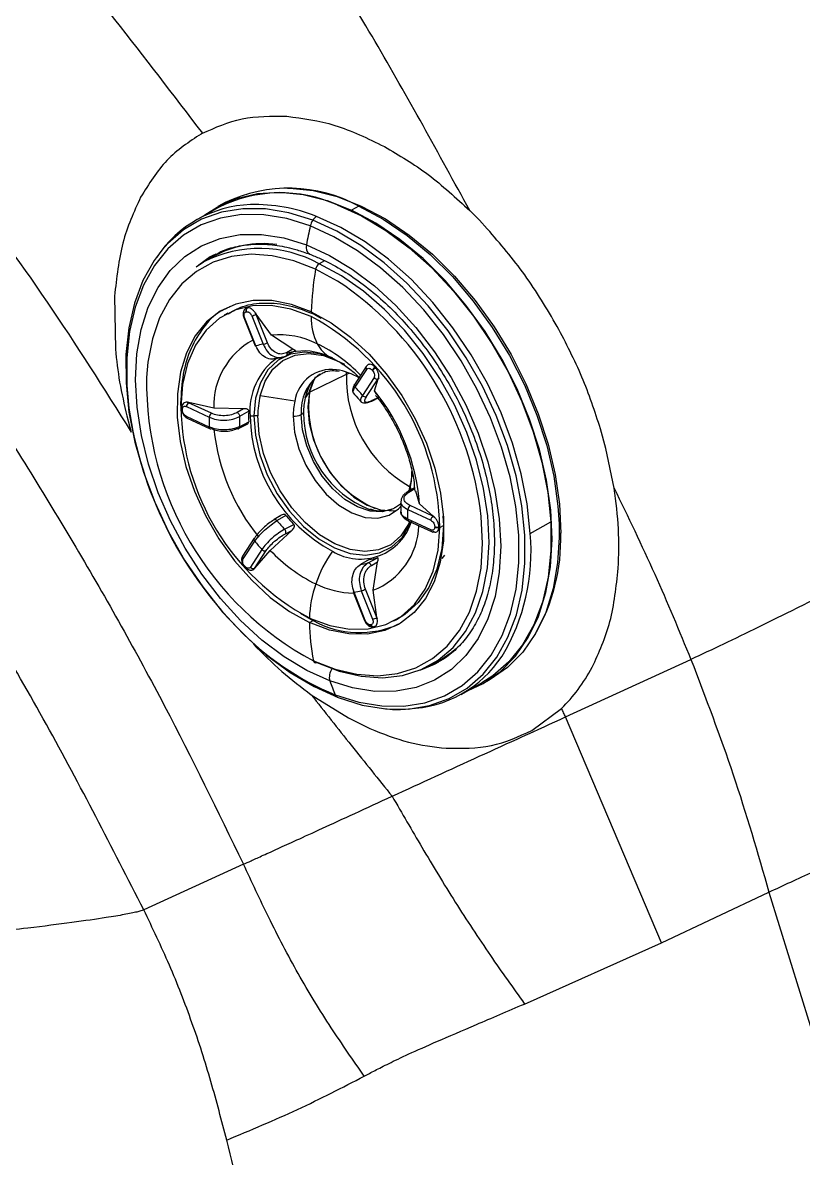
# Model space of a CAD drawing. Extents: x 939 to 1039, y 781 to 934.
# Drawn here: x 1007.019 to 1009.881, y 850.666 to 854.829 of the extents above; entities that cross this region are included whole.
import ezdxf

# ---------------------------------------------------------------- set-up
doc = ezdxf.new("R2010")
doc.units = 0
doc.header["$MEASUREMENT"] = 0
doc.layers.add('1', color=4, linetype='Continuous')

# ---------------------------------------------------------------- blocks, each defined once
blk = doc.blocks.new('Envoy')
at = {"layer": '1', "color": 3, "linetype": 'Continuous', "lineweight": 25}
for p, q in [((69.0235, 55.2489), (69.0189, 55.2464)), ((69.1068, 54.9948), (69.0804, 54.9802)), ((69.0822, 54.9768), (69.0064, 54.9348)), ((69.5968, 54.9822), (69.5704, 54.9675)), ((70.0394, 54.93), (70.004, 54.9657)), ((70.0684, 54.8991), (70.0394, 54.93)), ((69.0589, 54.7948), (69.0294, 54.7776)), ((69.0598, 54.8001), (69.0742, 54.8076)), ((69.471, 54.7819), (69.4516, 54.7707)), ((68.7017, 54.6519), (68.7045, 54.4575)), ((69.1202, 54.6108), (69.1239, 54.6145)), ((69.186, 54.6089), (69.18, 54.6059)), ((69.186, 54.6089), (69.1874, 54.6092)), ((69.1168, 54.59), (69.1038, 54.5823)), ((69.1735, 54.5811), (69.1753, 54.5741)), ((69.1753, 54.574), (69.2167, 54.47)), ((69.2198, 54.47), (69.1783, 54.574)), ((69.1838, 54.5947), (69.1851, 54.5949)), ((69.205, 54.5795), (69.2464, 54.4755)), ((69.2209, 54.5856), (69.2177, 54.5908)), ((69.2177, 54.5908), (69.2203, 54.5853)), ((69.2203, 54.5853), (69.2209, 54.5856)), ((69.2618, 54.4813), (69.2203, 54.5853)), ((69.2772, 54.5096), (69.2209, 54.5856)), ((69.4358, 54.5846), (69.4596, 54.5708)), ((69.3555, 54.4575), (69.2772, 54.5096)), ((69.363, 54.4511), (69.3289, 54.4325)), ((69.3555, 54.4575), (69.3324, 54.4449)), ((69.3059, 54.4267), (69.3289, 54.4325)), ((69.4829, 54.4332), (69.4698, 54.4379)), ((69.4163, 54.3001), (69.5519, 54.3658)), ((69.5519, 54.3658), (69.5525, 54.3735)), ((69.5519, 54.3658), (69.5614, 54.3703)), ((69.6245, 54.3946), (69.582, 54.3295)), ((69.584, 54.3187), (69.6264, 54.3837)), ((69.6266, 54.3966), (69.6292, 54.3997)), ((69.6464, 54.3807), (69.6477, 54.3792)), ((69.6572, 54.391), (69.6585, 54.3895)), ((69.4182, 54.3046), (69.4225, 54.3196)), ((69.6529, 54.3535), (69.6104, 54.2885)), ((69.6257, 54.2842), (69.6681, 54.3492)), ((69.6543, 54.3056), (69.6687, 54.3495)), ((69.67, 54.3531), (69.6681, 54.3492)), ((69.6681, 54.3492), (69.6687, 54.3495)), ((69.6687, 54.3495), (69.67, 54.3531)), ((69.3626, 54.2674), (69.2352, 54.2871)), ((69.6445, 54.2675), (69.6711, 54.2812)), ((69.6698, 54.2811), (69.6467, 54.2693)), ((69.6633, 54.2913), (69.6543, 54.3056)), ((68.9437, 54.2594), (68.9451, 54.2404)), ((68.9466, 54.2414), (68.9466, 54.2396)), ((68.9504, 54.2351), (68.9505, 54.2369)), ((68.9651, 54.2471), (69.049, 54.2081)), ((68.9734, 54.2619), (68.9685, 54.2631)), ((68.9685, 54.2631), (68.9729, 54.2616)), ((68.9729, 54.2616), (68.9734, 54.2619)), ((69.0568, 54.2226), (68.9729, 54.2616)), ((69.0651, 54.2413), (68.9734, 54.2619)), ((69.174, 54.2392), (69.0651, 54.2413)), ((69.174, 54.2392), (69.1514, 54.226)), ((68.7467, 54.2131), (68.7628, 54.1538)), ((69.0488, 54.1724), (68.9649, 54.2114)), ((68.9679, 54.2051), (69.0517, 54.1661)), ((69.1936, 54.2308), (69.1603, 54.2113)), ((69.1564, 54.1668), (69.1901, 54.1843)), ((69.1601, 54.1737), (69.1934, 54.191)), ((70.5034, 54.0933), (70.4835, 54.1654)), ((70.5332, 53.9487), (70.5034, 54.0933)), ((69.8011, 53.9494), (69.7745, 53.9336)), ((69.7803, 53.9338), (69.786, 53.9537)), ((69.7803, 53.9339), (69.8028, 53.9471)), ((69.786, 53.9537), (69.7878, 53.9415)), ((69.8196, 53.8908), (69.8057, 53.9376)), ((69.7772, 53.8699), (69.8611, 53.8309)), ((69.8689, 53.8454), (69.785, 53.8843)), ((69.8694, 53.8457), (69.8196, 53.8908)), ((69.3116, 53.848), (69.2864, 53.8329)), ((69.3298, 53.8487), (69.2973, 53.8293)), ((69.3034, 53.8471), (69.3036, 53.8464)), ((69.8609, 53.7952), (69.777, 53.8342)), ((69.78, 53.8279), (69.8638, 53.7889)), ((69.8694, 53.8457), (69.8689, 53.8454)), ((69.8689, 53.8454), (69.8734, 53.8428)), ((69.8734, 53.8428), (69.8694, 53.8457)), ((69.9048, 53.8459), (69.9074, 53.8115)), ((70.2256, 53.7824), (70.3014, 53.8245)), ((69.2726, 53.7204), (69.3517, 53.7934)), ((69.3252, 53.7975), (69.3593, 53.815)), ((69.3285, 53.7815), (69.3517, 53.7934)), ((69.873, 53.7878), (69.8686, 53.7893)), ((69.8756, 53.8072), (69.8756, 53.8054)), ((69.8907, 53.8068), (69.8907, 53.805)), ((69.894, 53.8043), (69.9074, 53.8115)), ((70.3317, 53.8172), (70.3323, 53.7763)), ((70.3323, 53.7763), (70.3322, 53.768)), ((69.2136, 53.7647), (69.1712, 53.6996)), ((69.1732, 53.6888), (69.2156, 53.7538)), ((69.242, 53.7236), (69.1996, 53.6586)), ((69.2149, 53.6543), (69.2573, 53.7193)), ((69.2154, 53.6545), (69.2726, 53.7204)), ((69.631, 53.6743), (69.6651, 53.6929)), ((69.9115, 53.7033), (69.9015, 53.6911)), ((69.1774, 53.6597), (69.1787, 53.6582)), ((69.1797, 53.6616), (69.1784, 53.6631)), ((69.2122, 53.6512), (69.2154, 53.6545)), ((69.2149, 53.6543), (69.2122, 53.6512)), ((69.2154, 53.6545), (69.2149, 53.6543)), ((69.6353, 53.6868), (69.6029, 53.6685)), ((69.6431, 53.665), (69.6662, 53.6777)), ((69.65, 53.5739), (69.6662, 53.6777)), ((69.6063, 53.5723), (69.6477, 53.4683)), ((69.663, 53.4742), (69.6216, 53.5782)), ((69.6636, 53.4745), (69.65, 53.5739)), ((69.5766, 53.5669), (69.618, 53.4629)), ((69.621, 53.4628), (69.5796, 53.5668)), ((69.3828, 53.4899), (69.4295, 53.4629)), ((69.4163, 53.4555), (69.4295, 53.4629)), ((69.6422, 53.4476), (69.6409, 53.4474)), ((69.6636, 53.4745), (69.663, 53.4742)), ((69.663, 53.4742), (69.6649, 53.4686)), ((69.6649, 53.4686), (69.6636, 53.4745)), ((69.7252, 53.4616), (69.7385, 53.4686)), ((69.6512, 53.4402), (69.6525, 53.4405)), ((69.8816, 53.311), (69.9066, 53.3255)), ((69.9427, 53.3499), (69.9355, 53.346)), ((70.3555, 53.1099), (70.815, 53.3205)), ((69.8514, 53.2951), (69.8816, 53.311)), ((69.8865, 53.3092), (69.8722, 53.3017)), ((70.0503, 53.2311), (70.0767, 53.2457)), ((69.9725, 53.1925), (70.0483, 53.2346)), ((69.4228, 53.1912), (69.559, 53.1059)), ((70.2312, 53.06), (70.3404, 53.1407)), ((69.559, 53.1059), (69.6378, 53.0672)), ((70.707, 52.2816), (70.3555, 53.1099)), ((69.1743, 52.5699), (68.8088, 52.4027)), ((70.707, 52.2816), (71.1011, 52.4675)), ((70.2049, 52.0576), (70.707, 52.2816))]:
    blk.add_line(p, q, dxfattribs=at)
at = {"layer": '1', "color": 3, "linetype": 'Continuous', "lineweight": 25, "flags": 128}
for points in [[(69.0331, 54.9496), (69.078, 54.9788), (69.1488, 55.0103), (69.2256, 55.0286), (69.3074, 55.0335), (69.393, 55.0248), (69.4811, 55.0027), (69.5704, 54.9675)], [(69.3352, 55.0481), (69.3447, 55.048), (69.4298, 55.0393), (69.5174, 55.0174), (69.6061, 54.9824), (69.6949, 54.9349), (69.7822, 54.8756), (69.8669, 54.8054), (69.9477, 54.7253), (70.0235, 54.6364), (70.0931, 54.5401), (70.1556, 54.4377), (70.2099, 54.3308), (70.2554, 54.2209), (70.2913, 54.1096), (70.3172, 53.9985), (70.3327, 53.8892), (70.3374, 53.7835)], [(69.5183, 54.9862), (69.6073, 54.9459), (69.6958, 54.8933), (69.7824, 54.8293), (69.8657, 54.7546), (69.9448, 54.6706), (70.0182, 54.5783), (70.0851, 54.4791), (70.1444, 54.3744), (70.1953, 54.2659), (70.2369, 54.155), (70.2688, 54.0434), (70.2904, 53.9326), (70.3014, 53.8245)], [(69.4192, 54.9093), (69.333, 54.9362), (69.2486, 54.9501), (69.1675, 54.9508), (69.0906, 54.9385), (69.0193, 54.9131), (68.9544, 54.8752), (68.897, 54.8253), (68.8478, 54.7641), (68.8077, 54.6924), (68.7772, 54.6114), (68.7566, 54.5222), (68.7465, 54.4261), (68.7467, 54.3246), (68.7543, 54.2419)], [(69.4281, 54.9302), (69.3403, 54.9575), (69.2545, 54.9717), (69.1718, 54.9725), (69.0936, 54.9599), (69.021, 54.9341), (68.9549, 54.8955), (68.8965, 54.8447), (68.8764, 54.8223)], [(70.2256, 53.7824), (70.2146, 53.8906), (70.193, 54.0013), (70.1611, 54.1129), (70.1194, 54.2238), (70.0686, 54.3324), (70.0093, 54.437), (69.9424, 54.5362), (69.869, 54.6285), (69.7899, 54.7126), (69.7065, 54.7872), (69.62, 54.8513), (69.5315, 54.9038), (69.4425, 54.9442)], [(69.9982, 53.2068), (70.0526, 53.2324), (70.1163, 53.2766), (70.1719, 53.3329), (70.2187, 53.4005), (70.256, 53.4784), (70.2831, 53.5654), (70.2999, 53.6602), (70.3059, 53.7616), (70.3011, 53.868), (70.2856, 53.9779), (70.2595, 54.0896), (70.2234, 54.2016), (70.1776, 54.3121), (70.123, 54.4197), (70.0602, 54.5226), (69.9902, 54.6195), (69.9139, 54.7089), (69.8326, 54.7895), (69.7474, 54.8601), (69.6596, 54.9197), (69.5704, 54.9675)], [(69.5968, 54.9822), (69.686, 54.9344), (69.7739, 54.8748), (69.8591, 54.8042), (69.9404, 54.7236), (70.0166, 54.6342), (70.0866, 54.5373), (70.1494, 54.4343), (70.2041, 54.3268), (70.2498, 54.2162), (70.286, 54.1043), (70.312, 53.9926), (70.3275, 53.8827), (70.3317, 53.8172)], [(69.511, 53.1909), (69.5972, 53.1641), (69.6816, 53.1502), (69.7627, 53.1494), (69.8396, 53.1618), (69.9109, 53.1871), (69.9758, 53.225), (70.0332, 53.275), (70.0824, 53.3362), (70.1225, 53.4078), (70.153, 53.4889), (70.1736, 53.5781), (70.1837, 53.6741), (70.1834, 53.7757), (70.1727, 53.8813), (70.1516, 53.9893), (70.1205, 54.0982), (70.0798, 54.2064), (70.0302, 54.3124), (69.9724, 54.4145), (69.9071, 54.5113), (69.8354, 54.6014), (69.7583, 54.6834), (69.6769, 54.7562), (69.5925, 54.8187), (69.5061, 54.87), (69.4192, 54.9093)], [(69.6883, 53.1401), (69.6952, 53.1394), (69.7778, 53.1386), (69.8561, 53.1512), (69.9287, 53.177), (69.9947, 53.2156), (70.0532, 53.2664), (70.1032, 53.3287), (70.1441, 53.4017), (70.1752, 53.4841), (70.1961, 53.575), (70.2064, 53.6728), (70.2061, 53.7762), (70.1952, 53.8836), (70.1737, 53.9936), (70.142, 54.1045), (70.1007, 54.2147), (70.0501, 54.3225), (69.9912, 54.4265), (69.9248, 54.525), (69.8518, 54.6167), (69.7733, 54.7002), (69.6905, 54.7743), (69.6045, 54.838), (69.5166, 54.8902), (69.4281, 54.9302)], [(69.4907, 53.2416), (69.4067, 53.2799), (69.3232, 53.3302), (69.2418, 53.3917), (69.1636, 53.4634), (69.0899, 53.5442), (69.0218, 53.6329), (68.9605, 53.728), (68.9069, 53.828), (68.8617, 53.9314), (68.8259, 54.0365), (68.7998, 54.1416), (68.784, 54.2452), (68.7786, 54.3456), (68.7838, 54.4411), (68.7995, 54.5303), (68.8254, 54.6118), (68.8611, 54.6843), (68.9061, 54.7467), (68.9596, 54.7979), (69.0208, 54.8371), (69.0888, 54.8639), (69.1624, 54.8776), (69.2406, 54.8781), (69.322, 54.8654), (69.4054, 54.8397)], [(68.8764, 54.8223), (68.8465, 54.7823), (68.8056, 54.7094), (68.7745, 54.6269), (68.7536, 54.5361), (68.7433, 54.4383), (68.7436, 54.3349), (68.7545, 54.2274), (68.776, 54.1175), (68.8076, 54.0066), (68.849, 53.8964), (68.8995, 53.7886), (68.9584, 53.6846), (69.0249, 53.5861), (69.0979, 53.4944), (69.1764, 53.4109), (69.2592, 53.3367), (69.3452, 53.2731), (69.4331, 53.2209), (69.5216, 53.1808)], [(69.4054, 54.8397), (69.4894, 54.8015), (69.5728, 54.7512), (69.6543, 54.6897), (69.7325, 54.618), (69.8062, 54.5371), (69.8743, 54.4485), (69.9356, 54.3534), (69.9892, 54.2534), (70.0343, 54.15), (70.0702, 54.0449), (70.0963, 53.9397), (70.1121, 53.8361), (70.1175, 53.7358), (70.1123, 53.6403), (70.0966, 53.551), (70.0707, 53.4695), (70.035, 53.397), (69.99, 53.3347), (69.9365, 53.2835), (69.8752, 53.2442), (69.8073, 53.2175), (69.7337, 53.2038), (69.6555, 53.2032), (69.5741, 53.2159), (69.4907, 53.2416)], [(69.4389, 54.7506), (69.3584, 54.7819), (69.2792, 54.8003), (69.2026, 54.8056), (69.1301, 54.7977), (69.0627, 54.7767), (69.0017, 54.743), (68.9481, 54.6971), (68.9029, 54.6399), (68.8667, 54.5723), (68.8403, 54.4955), (68.824, 54.4107), (68.8191, 54.3539)], [(69.0012, 54.7592), (69.0578, 54.7989), (69.0598, 54.8001)], [(69.0638, 54.8022), (69.0524, 54.7956), (69.0105, 54.7659)], [(69.5462, 54.6898), (69.5193, 54.7071), (69.4389, 54.7506)], [(69.443, 53.3096), (69.525, 53.2778), (69.6057, 53.259), (69.6836, 53.2536), (69.7575, 53.2617), (69.8261, 53.2831), (69.8882, 53.3174), (69.9427, 53.3641), (69.9888, 53.4224), (70.0256, 53.4912), (70.0525, 53.5694), (70.0691, 53.6557), (70.075, 53.7486), (70.0702, 53.8464), (70.0548, 53.9476), (70.0289, 54.0504), (69.9931, 54.1529), (69.9479, 54.2536), (69.8942, 54.3506), (69.8328, 54.4423), (69.7649, 54.5271), (69.6915, 54.6036), (69.6139, 54.6704), (69.5335, 54.7264), (69.4516, 54.7707)], [(69.4229, 54.5941), (69.35, 54.6216), (69.2786, 54.6357), (69.2104, 54.6363), (69.1468, 54.6231), (69.0893, 54.5966), (69.0393, 54.5574), (68.9977, 54.5062), (68.9655, 54.4443), (68.9435, 54.373), (68.9321, 54.2939), (68.9316, 54.2088), (68.942, 54.1196), (68.9631, 54.0283), (68.9943, 53.9369), (69.0351, 53.8475), (69.0845, 53.762), (69.1413, 53.6825), (69.2044, 53.6105), (69.2722, 53.5478), (69.3434, 53.4958), (69.4163, 53.4555)], [(69.4227, 54.577), (69.3484, 54.6047), (69.2759, 54.6181), (69.2069, 54.6169), (69.1431, 54.6011), (69.0862, 54.5711), (69.0374, 54.5277), (68.9981, 54.4719), (68.9691, 54.405), (68.9512, 54.3288), (68.9449, 54.2451)], [(69.4229, 54.5941), (69.4958, 54.5538), (69.5669, 54.5018), (69.6348, 54.4391), (69.6979, 54.3672), (69.7547, 54.2876), (69.8041, 54.2021), (69.8449, 54.1127), (69.8761, 54.0213), (69.8972, 53.93), (69.9076, 53.8408), (69.9071, 53.7557), (69.8957, 53.6766), (69.8737, 53.6053), (69.8415, 53.5434), (69.7999, 53.4922), (69.7498, 53.453), (69.6924, 53.4265), (69.6288, 53.4133), (69.5606, 53.4139), (69.4892, 53.428), (69.4163, 53.4555)], [(69.501, 54.4255), (69.4539, 54.441), (69.3981, 54.4472), (69.3465, 54.4391), (69.3012, 54.417), (69.264, 54.3818), (69.2362, 54.3347), (69.2189, 54.2777), (69.2128, 54.2129)], [(69.2352, 54.2871), (69.2537, 54.3405), (69.2821, 54.384), (69.3192, 54.4161), (69.3638, 54.4355), (69.4141, 54.4416), (69.4682, 54.434), (69.5242, 54.4131), (69.5442, 54.4025)], [(69.6266, 54.3966), (69.6253, 54.3956), (69.6245, 54.3946)], [(69.4002, 54.279), (69.4163, 54.3231), (69.4183, 54.3267)], [(69.4377, 54.3552), (69.4333, 54.3474), (69.4163, 54.301)], [(69.5813, 54.328), (69.5818, 54.3292), (69.582, 54.3295)], [(69.4163, 54.301), (69.41, 54.2466), (69.4148, 54.1869), (69.4305, 54.125), (69.4562, 54.064), (69.4907, 54.0068), (69.5322, 53.9564), (69.5786, 53.9154), (69.6277, 53.8857), (69.6769, 53.8688), (69.7238, 53.8657), (69.7315, 53.8665)], [(69.2128, 54.2129), (69.2181, 54.1428), (69.2346, 54.0701), (69.2617, 53.9975), (69.2984, 53.928), (69.3431, 53.864), (69.3943, 53.8082), (69.45, 53.7627), (69.5079, 53.7291), (69.5659, 53.7088), (69.6217, 53.7026), (69.6733, 53.7107), (69.7186, 53.7328), (69.7558, 53.768), (69.7836, 53.815), (69.7871, 53.8234)], [(69.7831, 53.8243), (69.7796, 53.8168), (69.7512, 53.7732), (69.7141, 53.7412), (69.6695, 53.7217), (69.6193, 53.7157), (69.5651, 53.7233), (69.5092, 53.7442), (69.4535, 53.7776), (69.4002, 53.8223), (69.3513, 53.8767), (69.3085, 53.9386), (69.2736, 54.0058), (69.2478, 54.0757), (69.2321, 54.1457), (69.227, 54.2132)], [(69.3564, 54.2118), (69.3615, 54.153), (69.3772, 54.0921), (69.4028, 54.0321), (69.4369, 53.976), (69.4778, 53.9266), (69.5236, 53.8864), (69.5719, 53.8574), (69.6203, 53.841), (69.6664, 53.8381), (69.7079, 53.8488), (69.7428, 53.8725), (69.7548, 53.8858)], [(69.7322, 53.8769), (69.7227, 53.872), (69.6831, 53.8615), (69.639, 53.864), (69.5927, 53.8794), (69.5464, 53.907), (69.5025, 53.9453), (69.4633, 53.9925), (69.4305, 54.0462), (69.406, 54.1036), (69.3909, 54.1619), (69.386, 54.2182)], [(69.675, 53.8638), (69.6492, 53.867), (69.6361, 53.8702)], [(69.4305, 53.3157), (69.511, 53.2845), (69.5902, 53.266), (69.6667, 53.2607), (69.7393, 53.2686), (69.8066, 53.2896), (69.8676, 53.3234), (69.9212, 53.3692), (69.9664, 53.4264), (70.0026, 53.494), (70.029, 53.5709), (70.0453, 53.6556), (70.0511, 53.7468), (70.0464, 53.8429), (70.0463, 53.8442)], [(70.3014, 53.8245), (70.3017, 53.7204), (70.2913, 53.6219), (70.2703, 53.5305), (70.239, 53.4475), (70.1978, 53.3741), (70.1475, 53.3113), (70.0886, 53.2601), (70.0483, 53.2346)], [(69.4162, 53.4724), (69.4905, 53.4447), (69.563, 53.4313), (69.632, 53.4325), (69.6957, 53.4483), (69.7527, 53.4783), (69.8014, 53.5218), (69.8408, 53.5776), (69.8698, 53.6444), (69.8876, 53.7206), (69.894, 53.8043)], [(69.9074, 53.8115), (69.901, 53.7277), (69.8831, 53.6515), (69.8542, 53.5846), (69.8148, 53.5288), (69.766, 53.4853), (69.7385, 53.4686)], [(70.3322, 53.768), (70.3263, 53.6749), (70.3096, 53.58), (70.2824, 53.493), (70.2452, 53.4152), (70.1984, 53.3476), (70.1427, 53.2913), (70.0791, 53.2471), (70.0767, 53.2457)], [(69.5789, 53.5691), (69.5784, 53.5687), (69.5774, 53.568), (69.5768, 53.5674), (69.5765, 53.567), (69.5767, 53.5667), (69.5773, 53.5666), (69.5783, 53.5666), (69.5796, 53.5668)], [(69.8722, 53.3017), (69.823, 53.2818), (69.8227, 53.2817)], [(69.8313, 53.2854), (69.8747, 53.3032), (69.8905, 53.3114)], [(69.5216, 53.1808), (69.6094, 53.1535), (69.6883, 53.1401)], [(71.1011, 52.4675), (71.2898, 51.8567), (71.4786, 51.2459)]]:
    blk.add_lwpolyline(points, dxfattribs=at)
at = {"layer": '1', "color": 3, "linetype": 'Continuous', "lineweight": 25}
for centre, radius, start, end in [((69.3102, 54.5218), 0.5089, 65.8659, 116.6061), ((69.3394, 54.5091), 0.5386, 61.4502, 115.5864), ((69.2145, 54.5595), 0.4283, 91.9267, 146.6875), ((69.2162, 54.3793), 0.6085, 68.1758, 91.5192), ((69.4645, 54.9072), 0.0431, 120.7765, 147.5979), ((70.713, 54.6159), 1.3267, 167.223, 170.2883), ((69.4808, 54.8954), 0.0631, 146.5073, 167.232), ((69.234, 54.3763), 0.4505, 61.1242, 117.0193), ((69.2481, 54.4593), 0.3852, 82.7021, 119.4306), ((69.432, 54.8302), 0.0283, 160.2169, 238.001), ((70.5453, 54.5589), 1.1229, 170.1683, 178.2045), ((69.4684, 54.7461), 0.0299, 124.1814, 171.174), ((68.848, 53.7062), 1.2062, 6.5705, 54.6328), ((69.1957, 54.6001), 0.0131, 137.5213, 204.5893), ((69.197, 54.6004), 0.0131, 137.5156, 204.6042), ((69.1769, 54.5767), 0.00309, 238.9543, 298.1363), ((69.1897, 54.6424), 0.0648, 283.6295, 298.1835), ((69.6384, 54.5724), 0.2158, 178.7864, 206.1594), ((69.0011, 53.7898), 0.893, 0.932, 61.8296), ((69.3402, 54.2491), 0.2752, 118.6017, 181.6339), ((69.3028, 54.1918), 0.3188, 63.5694, 94.6062), ((69.2183, 54.473), 0.00333, 242.3622, 296.5304), ((69.2773, 54.2589), 0.2188, 98.1068, 105.2419), ((69.2312, 54.5384), 0.0648, 283.6295, 298.1835), ((69.395, 54.2349), 0.2163, 69.7722, 106.5155), ((69.1997, 53.9708), 0.5627, 44.1285, 64.1833), ((69.5418, 54.5256), 0.1085, 206.4686, 243.7064), ((69.4377, 54.2314), 0.2398, 126.1059, 184.6908), ((69.4975, 54.2469), 0.1365, 82.7298, 171.3669), ((69.5484, 54.232), 0.163, 124.5685, 184.8499), ((69.4835, 54.1641), 0.2205, 58.2973, 81.8447), ((70.0094, 54.3522), 0.4578, 178.2991, 240.3226), ((69.6327, 54.3905), 0.00925, 153.6121, 226.8188), ((69.6791, 54.357), 0.0404, 122.7855, 144.1053), ((69.6804, 54.3555), 0.0404, 122.786, 144.1015), ((69.9767, 54.3364), 1.1577, 179.1352, 241.8487), ((69.5908, 54.3257), 0.00979, 166.3602, 225.7629), ((69.0705, 53.8419), 0.7007, 39.5929, 42.8752), ((69.6635, 54.3619), 0.0135, 218.3214, 290.0922), ((69.5653, 54.213), 0.3383, 167.3425, 179.9685), ((69.6401, 54.2251), 0.2459, 167.342, 179.9672), ((69.5218, 54.207), 0.1414, 138.3174, 149.3823), ((69.8196, 54.2465), 0.4063, 171.2063, 246.5113), ((69.4103, 54.3064), 0.00808, 317.5263, 15.4535), ((69.6211, 54.2969), 0.0135, 218.3278, 290.0857), ((69.0777, 53.8356), 0.7439, 4.2596, 39.1871), ((70.1867, 54.4485), 1.4472, 188.2115, 224.3742), ((69.8378, 54.2597), 0.893, 180.9322, 241.8294), ((68.952, 54.2404), 0.00546, 188.0814, 253.7302), ((68.9511, 54.2412), 0.0043, 128.9718, 262.0194), ((68.9832, 54.2467), 0.018, 124.6122, 178.7777), ((69.6109, 54.2117), 0.2545, 167.3432, 179.9678), ((68.9714, 54.2106), 0.00654, 172.9585, 237.3205), ((69.541, 54.1874), 0.4924, 177.5897, 181.7436), ((69.067, 54.2078), 0.018, 124.6181, 178.7665), ((69.5734, 54.1901), 0.4137, 177.0566, 182.2718), ((69.6067, 54.2085), 0.4137, 176.9076, 182.4237), ((69.2242, 53.9873), 0.2259, 92.894, 96.4685), ((69.7736, 54.2232), 0.5749, 181.1393, 241.6221), ((69.2245, 53.981), 0.2322, 89.3825, 92.8945), ((69.3586, 54.2734), 0.0617, 267.9751, 296.454), ((69.3755, 54.2387), 0.0231, 297.1963, 324.2053), ((69.7778, 54.2267), 0.3836, 180.219, 248.316), ((69.0551, 54.1715), 0.00635, 171.8509, 238.4107), ((69.0537, 54.1709), 0.00519, 247.9926, 302.2173), ((69.8118, 54.242), 0.7498, 186.0221, 219.1122), ((69.5378, 54.0095), 0.2544, 347.3388, 359.9697), ((69.2847, 53.8549), 0.4927, 357.5891, 1.7404), ((69.7953, 53.8695), 0.018, 124.6053, 178.7846), ((69.7534, 54.2009), 0.5883, 219.1727, 223.2956), ((69.7862, 54.2189), 0.5877, 219.0513, 223.4166), ((69.603, 53.8843), 0.196, 238.4076, 343.2029), ((69.7835, 53.8334), 0.00654, 172.9387, 237.3404), ((69.8791, 53.8305), 0.018, 124.6228, 178.769), ((69.5544, 53.8189), 0.2629, 291.3277, 358.1966), ((69.8672, 53.7943), 0.00635, 171.8593, 238.4197), ((69.8836, 53.8265), 0.0209, 247.3632, 289.6493), ((69.8836, 53.8247), 0.0209, 247.3569, 289.6511), ((69.484, 53.7158), 0.7446, 329.0232, 5.1316), ((69.6432, 53.7617), 0.6946, 329.6953, 1.7972), ((70.3294, 53.7838), 0.00802, 291.4141, 357.8963), ((69.2208, 53.7602), 0.00822, 127.5561, 230.7857), ((69.7546, 54.1996), 0.6995, 219.5899, 222.8782), ((69.179, 53.6954), 0.00884, 151.6041, 228.8278), ((69.2527, 53.732), 0.0135, 218.3278, 290.0857), ((69.6869, 54.1076), 0.5671, 223.0685, 244.144), ((69.9021, 53.4386), 0.489, 145.2512, 161.0585), ((69.6132, 53.8691), 0.1836, 276.9314, 286.417), ((69.1805, 53.6607), 0.00317, 131.3809, 199.4999), ((69.1816, 53.6593), 0.00303, 128.9806, 199.7909), ((69.18, 53.6609), 0.00298, 244.3695, 307.2542), ((69.2102, 53.667), 0.0135, 218.329, 290.0845), ((69.5799, 53.8508), 0.1838, 277.1938, 286.1535), ((69.8289, 53.4599), 0.4129, 160.5497, 178.2552), ((69.5853, 53.8943), 0.3308, 243.8645, 268.7111), ((69.5488, 53.7832), 0.2185, 278.103, 285.2456), ((69.591, 53.6353), 0.0648, 283.6295, 298.1835), ((70.2167, 53.4662), 0.8005, 180.7647, 190.8385), ((69.5999, 53.7721), 0.353, 241.1455, 294.537), ((69.6196, 53.4655), 0.00308, 238.8399, 298.1858), ((69.6504, 53.45), 0.00982, 195.4703, 275.018), ((69.6516, 53.4502), 0.00971, 195.2037, 278.1455), ((69.6324, 53.5313), 0.0648, 283.6322, 298.177), ((69.9051, 54.1515), 1.0383, 223.5242, 247.6913), ((69.716, 53.6246), 0.3547, 302.4932, 312.3362), ((69.7647, 53.5674), 0.4279, 271.8982, 326.7158), ((69.4385, 53.3163), 0.00806, 184.1448, 304.1929), ((69.544, 53.2554), 0.055, 145.3473, 194.4816), ((70.0609, 53.4401), 0.6038, 199.1957, 204.3783), ((69.5273, 53.1974), 0.0175, 201.7494, 251.02)]:
    blk.add_arc(centre, radius, start, end, dxfattribs=at)
for points, knots in [([(72.7313, 54.2603), (72.6546, 54.4406), (72.5038, 54.7955), (72.2499, 55.3062), (71.9953, 55.8054), (71.7358, 56.3022), (71.459, 56.7972), (71.1405, 57.3175), (70.7769, 57.8541), (70.3661, 58.4011), (69.9334, 58.9277), (69.4813, 59.4351), (68.9719, 59.965), (68.3999, 60.5123), (67.7586, 61.0704), (67.0871, 61.5964), (66.4626, 62.03), (65.8981, 62.3808), (65.4073, 62.6611), (64.9138, 62.9264), (64.4154, 63.1865), (63.9031, 63.4437), (63.5459, 63.5943), (63.3647, 63.6707)], [0, 0, 0, 0, 0.043075, 0.084792, 0.125367, 0.166341, 0.208133, 0.250178, 0.300543, 0.350671, 0.400588, 0.450369, 0.50006, 0.562146, 0.624384, 0.686899, 0.749638, 0.791506, 0.833112, 0.873998, 0.914771, 0.956766, 1, 1, 1, 1]), ([(70.004, 54.9657), (69.8903, 55.1736), (69.6649, 55.5857), (69.2912, 56.1818), (68.8856, 56.7546), (68.4472, 57.308), (67.9805, 57.8433), (67.4889, 58.3595), (66.9754, 58.8545), (66.4427, 59.3256), (65.8915, 59.7689), (65.3209, 60.181), (64.7279, 60.5627), (64.3181, 60.7942), (64.1118, 60.9108)], [0, 0, 0, 0, 0.0837733, 0.1660237, 0.2485669, 0.3317658, 0.4154841, 0.4995326, 0.5836663, 0.6675235, 0.750818, 0.8336197, 0.9162229, 1, 1, 1, 1]), ([(61.6039, 60.1101), (61.7981, 60.0167), (62.1926, 59.8271), (62.773, 59.5035), (63.3487, 59.1494), (63.9133, 58.7656), (64.4647, 58.3551), (65.0015, 57.9194), (65.5216, 57.4605), (66.0235, 56.9803), (66.5055, 56.4804), (66.9663, 55.9622), (67.4045, 55.4269), (67.818, 54.8761), (68.2049, 54.312), (68.562, 53.7369), (68.8884, 53.1576), (69.0799, 52.7639), (69.1743, 52.5699)], [0, 0, 0, 0, 0.059957, 0.121714, 0.184187, 0.2468, 0.309854, 0.373129, 0.436451, 0.499844, 0.56322, 0.626514, 0.689771, 0.752933, 0.815787, 0.878246, 0.940012, 1, 1, 1, 1]), ([(64.3705, 59.9211), (64.5101, 59.8133), (64.7953, 59.5932), (65.2206, 59.2412), (65.6399, 58.878), (66.0504, 58.5057), (66.4505, 58.1279), (66.846, 57.7391), (67.2343, 57.3418), (67.6109, 56.9408), (67.9851, 56.5253), (68.3492, 56.1013), (68.6991, 55.6743), (68.917, 55.3885), (69.0235, 55.2489)], [0, 0, 0, 0, 0.080034, 0.163499, 0.250447, 0.331666, 0.414851, 0.500036, 0.583222, 0.666805, 0.749521, 0.836848, 0.920323, 1, 1, 1, 1]), ([(68.8088, 52.4027), (68.6923, 52.6308), (68.4598, 53.086), (68.0646, 53.7419), (67.6411, 54.3763), (67.1886, 54.9876), (66.7104, 55.5764), (66.2082, 56.1427), (65.683, 56.6865), (65.1354, 57.2075), (64.5655, 57.7054), (63.973, 58.1789), (63.3579, 58.6266), (62.7196, 59.0449), (62.0597, 59.4343), (61.6018, 59.6624), (61.3725, 59.7766)], [0, 0, 0, 0, 0.07209, 0.143908, 0.21549, 0.286848, 0.358015, 0.42903, 0.499943, 0.570843, 0.641838, 0.713004, 0.784379, 0.855993, 0.927857, 1, 1, 1, 1]), ([(63.2583, 59.6684), (63.4364, 59.5541), (63.7986, 59.3216), (64.3174, 58.9289), (64.827, 58.5154), (65.323, 58.0881), (65.8052, 57.6474), (66.2514, 57.2148), (66.6637, 56.7925), (67.0441, 56.3824), (67.4144, 55.9618), (67.7751, 55.5309), (68.1248, 55.0889), (68.4609, 54.6331), (68.6619, 54.3139), (68.7628, 54.1538)], [0, 0, 0, 0, 0.081025, 0.164889, 0.248524, 0.331924, 0.415094, 0.498211, 0.56943, 0.640666, 0.712011, 0.783604, 0.855453, 0.927477, 1, 1, 1, 1]), ([(69.0235, 55.2489), (69.0707, 55.2701), (69.1653, 55.3126), (69.2769, 55.3119), (69.3327, 55.3116)], [0, 0, 0, 0, 0.499749, 1, 1, 1, 1]), ([(69.3327, 55.3116), (69.3913, 55.304), (69.5086, 55.2888), (69.6303, 55.2299), (69.6911, 55.2005)], [0, 0, 0, 0, 0.499987, 1, 1, 1, 1]), ([(69.0189, 55.2464), (68.9748, 55.2174), (68.8868, 55.1595), (68.8271, 55.063), (68.7973, 55.0147)], [0, 0, 0, 0, 0.500021, 1, 1, 1, 1]), ([(69.6911, 55.2005), (69.7451, 55.1686), (69.8529, 55.1049), (69.9537, 55.0121), (70.004, 54.9657)], [0, 0, 0, 0, 0.5005787, 1, 1, 1, 1]), ([(68.7973, 55.0147), (68.7727, 54.9609), (68.7235, 54.8534), (68.709, 54.7191), (68.7017, 54.6519)], [0, 0, 0, 0, 0.500091, 1, 1, 1, 1]), ([(70.3246, 54.5411), (70.2865, 54.6055), (70.2104, 54.7341), (70.1157, 54.8442), (70.0684, 54.8991)], [0, 0, 0, 0, 0.501039, 1, 1, 1, 1]), ([(69.074, 54.8058), (69.0818, 54.8101), (69.1083, 54.8245), (69.1594, 54.8375), (69.2262, 54.8448), (69.297, 54.8397), (69.3611, 54.826), (69.4015, 54.8116), (69.417, 54.8061)], [0, 0, 0, 0, 0.0845317, 0.285483, 0.4851397, 0.6826572, 0.8782707, 1, 1, 1, 1]), ([(69.417, 54.8061), (69.4299, 54.8009), (69.4676, 54.7857), (69.5306, 54.7523), (69.6049, 54.703), (69.6774, 54.6441), (69.7469, 54.5766), (69.8125, 54.5015), (69.8731, 54.4197), (69.9279, 54.3326), (69.9759, 54.2414), (70.0166, 54.1474), (70.0493, 54.0521), (70.0735, 53.9569), (70.089, 53.8632), (70.0955, 53.7725), (70.093, 53.686), (70.0818, 53.6051), (70.062, 53.5309), (70.034, 53.4644), (69.9985, 53.4063), (69.9554, 53.3578), (69.9134, 53.323), (69.8834, 53.3087), (69.8724, 53.3035)], [0, 0, 0, 0, 0.0245714, 0.0718454, 0.1191267, 0.1664002, 0.2136924, 0.2610135, 0.3083607, 0.3557269, 0.4030998, 0.4504657, 0.4978074, 0.5451122, 0.5923706, 0.6395762, 0.6867328, 0.7338627, 0.7809968, 0.8282126, 0.8756376, 0.9234426, 0.9717833, 1, 1, 1, 1]), ([(69.1179, 54.5878), (69.1353, 54.5976), (69.1761, 54.6204), (69.253, 54.63), (69.3425, 54.6218), (69.4047, 54.597), (69.4358, 54.5846)], [0, 0, 0, 0, 0.198096, 0.465397, 0.732699, 1, 1, 1, 1]), ([(69.2177, 54.5908), (69.2156, 54.5936), (69.2112, 54.5994), (69.2031, 54.6057), (69.1947, 54.6096), (69.1898, 54.6093), (69.1874, 54.6092)], [0, 0, 0, 0, 0.246613, 0.499383, 0.752608, 1, 1, 1, 1]), ([(69.1138, 54.6073), (69.1055, 54.6036), (69.0719, 54.5885), (69.0258, 54.5396), (68.9794, 54.4628), (68.9498, 54.3685), (68.9458, 54.2957), (68.9437, 54.2594)], [0, 0, 0, 0, 0.07598, 0.306986, 0.537991, 0.768996, 1, 1, 1, 1]), ([(69.1793, 54.6046), (69.1779, 54.6025), (69.1749, 54.5985), (69.1731, 54.5905), (69.1726, 54.5845), (69.1734, 54.5814), (69.1735, 54.5811)], [0, 0, 0, 0, 0.32659, 0.64931, 0.965095, 1, 1, 1, 1]), ([(69.1783, 54.574), (69.1775, 54.5767), (69.1759, 54.5821), (69.1769, 54.5887), (69.1797, 54.5931), (69.1824, 54.5942), (69.1838, 54.5947)], [0, 0, 0, 0, 0.279502, 0.559007, 0.779425, 1, 1, 1, 1]), ([(69.1851, 54.5949), (69.1871, 54.595), (69.1911, 54.5951), (69.1972, 54.5911), (69.2021, 54.5856), (69.204, 54.5815), (69.205, 54.5795)], [0, 0, 0, 0, 0.279676, 0.559234, 0.779594, 1, 1, 1, 1]), ([(70.4835, 54.1654), (70.4626, 54.2293), (70.4205, 54.3574), (70.3566, 54.4798), (70.3246, 54.5411)], [0, 0, 0, 0, 0.499041, 1, 1, 1, 1]), ([(68.7045, 54.4575), (68.7089, 54.4175), (68.7178, 54.3371), (68.7371, 54.2546), (68.7467, 54.2131)], [0, 0, 0, 0, 0.497628, 1, 1, 1, 1]), ([(69.2912, 54.4243), (69.2872, 54.4229), (69.2759, 54.419), (69.2552, 54.4259), (69.2335, 54.4428), (69.2243, 54.4609), (69.2198, 54.47)], [0, 0, 0, 0, 0.157813, 0.438514, 0.719243, 1, 1, 1, 1]), ([(69.2464, 54.4755), (69.251, 54.4665), (69.2601, 54.4485), (69.282, 54.4305), (69.298, 54.428), (69.3059, 54.4267)], [0, 0, 0, 0, 0.333369, 0.666685, 1, 1, 1, 1]), ([(69.3324, 54.4449), (69.326, 54.4425), (69.3131, 54.4378), (69.2922, 54.4438), (69.2735, 54.4583), (69.2657, 54.4737), (69.2618, 54.4813)], [0, 0, 0, 0, 0.2498208, 0.5002156, 0.7504949, 1, 1, 1, 1]), ([(69.3324, 54.4449), (69.3327, 54.4442), (69.3332, 54.4427), (69.3335, 54.4398), (69.3332, 54.4366), (69.3319, 54.4341), (69.3304, 54.4329), (69.3294, 54.4326), (69.3289, 54.4325)], [0, 0, 0, 0, 0.1247119, 0.2493785, 0.5000001, 0.7506437, 0.8752643, 1, 1, 1, 1]), ([(69.363, 54.4511), (69.3635, 54.4511), (69.3645, 54.4513), (69.365, 54.4518), (69.3649, 54.4524), (69.3637, 54.4535), (69.361, 54.4552), (69.3574, 54.4567), (69.3555, 54.4575)], [0, 0, 0, 0, 0.094238, 0.190495, 0.298323, 0.424504, 0.701641, 1, 1, 1, 1]), ([(69.2912, 54.4227), (69.2967, 54.4241), (69.3037, 54.4259), (69.3112, 54.427), (69.3129, 54.4272)], [0, 0, 0, 0, 0.779292, 1, 1, 1, 1]), ([(69.4714, 54.4369), (69.4739, 54.4362), (69.4802, 54.4345), (69.489, 54.4305), (69.4945, 54.4281)], [0, 0, 0, 0, 0.391761, 1, 1, 1, 1]), ([(69.4945, 54.4281), (69.5002, 54.4253), (69.517, 54.417), (69.5493, 54.3962), (69.5799, 54.373), (69.5969, 54.3557), (69.6004, 54.3522)], [0, 0, 0, 0, 0.185084, 0.544481, 0.907873, 1, 1, 1, 1]), ([(69.6572, 54.391), (69.6548, 54.3933), (69.6499, 54.3982), (69.6419, 54.4019), (69.6344, 54.4028), (69.6309, 54.4007), (69.6292, 54.3997)], [0, 0, 0, 0, 0.247567, 0.500839, 0.753676, 1, 1, 1, 1]), ([(69.4252, 54.3362), (69.4304, 54.3435), (69.4394, 54.3562), (69.4517, 54.3625), (69.4569, 54.3652)], [0, 0, 0, 0, 0.570715, 1, 1, 1, 1]), ([(69.4569, 54.3652), (69.4607, 54.3678), (69.4729, 54.3759), (69.4953, 54.3806), (69.5161, 54.3784), (69.5246, 54.3775)], [0, 0, 0, 0, 0.211838, 0.6804319, 1, 1, 1, 1]), ([(69.6264, 54.3837), (69.6277, 54.3851), (69.6304, 54.3879), (69.6362, 54.3878), (69.6418, 54.3853), (69.6448, 54.3822), (69.6464, 54.3807)], [0, 0, 0, 0, 0.279466, 0.558962, 0.77941, 1, 1, 1, 1]), ([(69.6477, 54.3792), (69.6494, 54.3769), (69.6528, 54.3722), (69.6549, 54.3645), (69.655, 54.358), (69.6536, 54.355), (69.6529, 54.3535)], [0, 0, 0, 0, 0.279667, 0.559226, 0.779607, 1, 1, 1, 1]), ([(69.67, 54.3531), (69.6704, 54.3557), (69.6711, 54.361), (69.6691, 54.3709), (69.665, 54.381), (69.6607, 54.3867), (69.6585, 54.3895)], [0, 0, 0, 0, 0.246596, 0.499377, 0.752575, 1, 1, 1, 1]), ([(69.4046, 54.2916), (69.405, 54.2936), (69.408, 54.3096), (69.4154, 54.325), (69.4238, 54.3346), (69.4252, 54.3362)], [0, 0, 0, 0, 0.103994, 0.843472, 1, 1, 1, 1]), ([(69.4225, 54.3196), (69.4232, 54.3219), (69.4262, 54.333), (69.4314, 54.3417), (69.4355, 54.3486)], [0, 0, 0, 0, 0.209932, 1, 1, 1, 1]), ([(69.5816, 54.3285), (69.5798, 54.3251), (69.5762, 54.3182), (69.5741, 54.309), (69.5745, 54.3012), (69.5768, 54.2978), (69.578, 54.2961)], [0, 0, 0, 0, 0.247872, 0.496975, 0.748003, 1, 1, 1, 1]), ([(69.5783, 54.2964), (69.5772, 54.2983), (69.5747, 54.3025), (69.5808, 54.313), (69.584, 54.3187)], [0, 0, 0, 0, 0.46316, 1, 1, 1, 1]), ([(69.576, 54.2979), (69.5838, 54.2893), (69.594, 54.2783), (69.6036, 54.2665), (69.6058, 54.2639)], [0, 0, 0, 0, 0.779273, 1, 1, 1, 1]), ([(69.6104, 54.2885), (69.6072, 54.2829), (69.6012, 54.2726), (69.6036, 54.2684), (69.6047, 54.2666)], [0, 0, 0, 0, 0.549426, 1, 1, 1, 1]), ([(69.6467, 54.2693), (69.641, 54.2668), (69.6297, 54.2618), (69.6203, 54.2629), (69.6179, 54.2701), (69.6231, 54.2795), (69.6257, 54.2842)], [0, 0, 0, 0, 0.24982, 0.500229, 0.750495, 1, 1, 1, 1]), ([(69.6589, 54.2877), (69.6632, 54.2826), (69.6812, 54.2611), (69.7096, 54.2171), (69.7422, 54.1578), (69.7684, 54.0961), (69.7875, 54.0355), (69.7991, 53.981), (69.8013, 53.9505), (69.8023, 53.937)], [0, 0, 0, 0, 0.051642, 0.215587, 0.380593, 0.545648, 0.709481, 0.871273, 1, 1, 1, 1]), ([(68.9466, 54.2395), (68.9466, 54.2378), (68.9468, 54.2345), (68.9485, 54.2276), (68.9523, 54.2192), (68.9581, 54.212), (68.9633, 54.2075), (68.9661, 54.206), (68.9676, 54.2053)], [0, 0, 0, 0, 0.127906, 0.252986, 0.499096, 0.745614, 0.871269, 1, 1, 1, 1]), ([(68.9685, 54.2631), (68.9657, 54.2632), (68.9601, 54.2635), (68.9537, 54.2597), (68.9492, 54.2534), (68.9486, 54.2474), (68.9483, 54.2445)], [0, 0, 0, 0, 0.246614, 0.499376, 0.752569, 1, 1, 1, 1]), ([(68.9649, 54.2114), (68.9628, 54.2127), (68.9585, 54.2153), (68.9537, 54.2221), (68.9509, 54.229), (68.9506, 54.2331), (68.9504, 54.2351)], [0, 0, 0, 0, 0.279503, 0.559013, 0.779429, 1, 1, 1, 1]), ([(68.9505, 54.2369), (68.9507, 54.2393), (68.9513, 54.244), (68.9553, 54.2478), (68.9601, 54.2488), (68.9634, 54.2477), (68.9651, 54.2471)], [0, 0, 0, 0, 0.279649, 0.559225, 0.779558, 1, 1, 1, 1]), ([(69.1936, 54.2308), (69.1936, 54.2315), (69.1935, 54.2329), (69.1924, 54.2347), (69.1905, 54.2362), (69.187, 54.238), (69.1815, 54.2395), (69.1766, 54.2393), (69.174, 54.2392)], [0, 0, 0, 0, 0.09426, 0.190483, 0.298299, 0.424518, 0.701627, 1, 1, 1, 1]), ([(69.6042, 54.2663), (69.6059, 54.2647), (69.6094, 54.2616), (69.6186, 54.2603), (69.63, 54.2617), (69.6389, 54.2653), (69.6433, 54.267)], [0, 0, 0, 0, 0.250511, 0.500992, 0.750788, 1, 1, 1, 1]), ([(72.7313, 54.2603), (72.6479, 54.2212), (72.4812, 54.143), (72.2472, 54.0294), (72.0394, 53.927), (71.8607, 53.8381), (71.685, 53.75), (71.5149, 53.6645), (71.353, 53.5831), (71.2011, 53.507), (71.0607, 53.4376), (70.9313, 53.3747), (70.854, 53.3386), (70.815, 53.3205)], [0, 0, 0, 0, 0.123653, 0.247288, 0.330237, 0.413208, 0.496079, 0.578974, 0.662236, 0.746, 0.830087, 0.914395, 1, 1, 1, 1]), ([(68.9597, 54.2152), (68.9599, 54.215), (68.9621, 54.2118), (68.9652, 54.2099), (68.9681, 54.2081)], [0, 0, 0, 0, 0.082888, 1, 1, 1, 1]), ([(69.049, 54.2081), (69.0574, 54.205), (69.0743, 54.1988), (69.1059, 54.1966), (69.1369, 54.2002), (69.1525, 54.2076), (69.1603, 54.2113)], [0, 0, 0, 0, 0.250036, 0.500035, 0.75002, 1, 1, 1, 1]), ([(69.1514, 54.226), (69.1448, 54.2229), (69.1315, 54.2166), (69.1051, 54.2132), (69.0783, 54.2147), (69.0639, 54.22), (69.0568, 54.2226)], [0, 0, 0, 0, 0.249817, 0.500222, 0.750495, 1, 1, 1, 1]), ([(69.1514, 54.226), (69.152, 54.2257), (69.1532, 54.225), (69.1554, 54.223), (69.1578, 54.2199), (69.1595, 54.2163), (69.1602, 54.2134), (69.1603, 54.212), (69.1603, 54.2113)], [0, 0, 0, 0, 0.124734, 0.249343, 0.500005, 0.750648, 0.875276, 1, 1, 1, 1]), ([(69.1601, 54.1737), (69.1523, 54.1705), (69.1366, 54.1642), (69.1056, 54.161), (69.0741, 54.1631), (69.0572, 54.1693), (69.0488, 54.1724)], [0, 0, 0, 0, 0.2499745, 0.4999666, 0.7499689, 1, 1, 1, 1]), ([(69.0565, 54.1666), (69.0636, 54.1639), (69.078, 54.1586), (69.1048, 54.1563), (69.1312, 54.1588), (69.1445, 54.1642), (69.1511, 54.1669)], [0, 0, 0, 0, 0.24978, 0.500143, 0.750448, 1, 1, 1, 1]), ([(69.1511, 54.1669), (69.1518, 54.1666), (69.1534, 54.166), (69.1548, 54.1662), (69.1555, 54.1663)], [0, 0, 0, 0, 0.481309, 1, 1, 1, 1]), ([(69.1555, 54.1663), (69.1562, 54.1665), (69.1576, 54.167), (69.1591, 54.1687), (69.16, 54.171), (69.1601, 54.1728), (69.1601, 54.1737)], [0, 0, 0, 0, 0.259413, 0.518889, 0.768427, 1, 1, 1, 1]), ([(69.1902, 54.1848), (69.1909, 54.1854), (69.1921, 54.1866), (69.1933, 54.1888), (69.1933, 54.1903), (69.1934, 54.191)], [0, 0, 0, 0, 0.361469, 0.684193, 1, 1, 1, 1]), ([(69.7919, 54.0116), (69.7917, 54.0034), (69.7913, 53.9838), (69.7872, 53.9674), (69.7848, 53.9578)], [0, 0, 0, 0, 0.422138, 1, 1, 1, 1]), ([(69.7848, 53.9578), (69.7842, 53.9536), (69.7828, 53.9444), (69.7792, 53.9379), (69.7773, 53.9344)], [0, 0, 0, 0, 0.464792, 1, 1, 1, 1]), ([(70.5332, 53.9487), (70.5838, 53.844), (70.6838, 53.6374), (70.7716, 53.4252), (70.815, 53.3205)], [0, 0, 0, 0, 0.506544, 1, 1, 1, 1]), ([(70.5484, 53.6545), (70.55, 53.7022), (70.5532, 53.797), (70.5399, 53.8983), (70.5332, 53.9487)], [0, 0, 0, 0, 0.502098, 1, 1, 1, 1]), ([(69.7513, 53.901), (69.7515, 53.8909), (69.7518, 53.878), (69.7512, 53.8657), (69.7511, 53.8629)], [0, 0, 0, 0, 0.779807, 1, 1, 1, 1]), ([(69.7743, 53.9339), (69.7707, 53.9314), (69.7636, 53.9266), (69.7565, 53.9177), (69.7521, 53.9083), (69.7518, 53.9019), (69.7517, 53.8987)], [0, 0, 0, 0, 0.251611, 0.5018418, 0.7513347, 1, 1, 1, 1]), ([(69.785, 53.8843), (69.7792, 53.8877), (69.7676, 53.8946), (69.7615, 53.9083), (69.7649, 53.9224), (69.7752, 53.93), (69.7803, 53.9339)], [0, 0, 0, 0, 0.249784, 0.500132, 0.750448, 1, 1, 1, 1]), ([(69.7803, 53.9339), (69.7796, 53.9341), (69.7781, 53.9347), (69.7767, 53.9346), (69.776, 53.9345)], [0, 0, 0, 0, 0.481498, 1, 1, 1, 1]), ([(69.7313, 53.8779), (69.7275, 53.8754), (69.7153, 53.8671), (69.6896, 53.8633), (69.6623, 53.863), (69.6447, 53.8692), (69.64, 53.8708)], [0, 0, 0, 0, 0.164719, 0.529076, 0.874044, 1, 1, 1, 1]), ([(69.7513, 53.893), (69.7498, 53.891), (69.7442, 53.8838), (69.7367, 53.8804), (69.7313, 53.8779)], [0, 0, 0, 0, 0.281673, 1, 1, 1, 1]), ([(69.7518, 53.8989), (69.7517, 53.8985), (69.7499, 53.8928), (69.7574, 53.8818), (69.7706, 53.8738), (69.7772, 53.8699)], [0, 0, 0, 0, 0.03931, 0.519624, 1, 1, 1, 1]), ([(69.777, 53.8342), (69.7704, 53.8381), (69.7571, 53.8461), (69.7497, 53.8579), (69.7518, 53.8638), (69.7521, 53.8648)], [0, 0, 0, 0, 0.457466, 0.914855, 1, 1, 1, 1]), ([(69.7522, 53.8601), (69.7523, 53.8582), (69.7527, 53.8529), (69.7579, 53.8443), (69.767, 53.8349), (69.7758, 53.8302), (69.7802, 53.8278)], [0, 0, 0, 0, 0.149423, 0.43366, 0.716445, 1, 1, 1, 1]), ([(69.2156, 53.7538), (69.2202, 53.7602), (69.2296, 53.7729), (69.2516, 53.7947), (69.2758, 53.815), (69.2901, 53.8245), (69.2973, 53.8293)], [0, 0, 0, 0, 0.250032, 0.500032, 0.750024, 1, 1, 1, 1]), ([(69.2847, 53.8315), (69.2786, 53.8274), (69.2663, 53.8194), (69.246, 53.8018), (69.2276, 53.783), (69.2197, 53.7721), (69.2158, 53.7667)], [0, 0, 0, 0, 0.249811, 0.500222, 0.750489, 1, 1, 1, 1]), ([(69.2848, 53.8315), (69.2851, 53.8319), (69.2858, 53.8327), (69.2876, 53.8336), (69.2904, 53.8337), (69.2934, 53.8326), (69.2957, 53.831), (69.2968, 53.8298), (69.2973, 53.8293)], [0, 0, 0, 0, 0.1247372, 0.2493006, 0.5000288, 0.7506307, 0.8752835, 1, 1, 1, 1]), ([(69.3298, 53.8487), (69.3292, 53.8493), (69.3281, 53.8504), (69.3257, 53.8514), (69.3229, 53.8517), (69.3185, 53.8512), (69.3127, 53.8493), (69.3088, 53.8462), (69.3068, 53.8446)], [0, 0, 0, 0, 0.094264, 0.190558, 0.298432, 0.424804, 0.701712, 1, 1, 1, 1]), ([(69.8611, 53.8309), (69.8632, 53.8296), (69.8675, 53.827), (69.8723, 53.8202), (69.8751, 53.8133), (69.8754, 53.8092), (69.8756, 53.8072)], [0, 0, 0, 0, 0.279497, 0.558979, 0.779403, 1, 1, 1, 1]), ([(69.8907, 53.8068), (69.8904, 53.81), (69.8899, 53.8165), (69.8859, 53.8267), (69.8802, 53.8361), (69.8756, 53.8406), (69.8734, 53.8428)], [0, 0, 0, 0, 0.247545, 0.500917, 0.753674, 1, 1, 1, 1]), ([(69.3252, 53.7975), (69.3176, 53.7932), (69.3025, 53.7845), (69.278, 53.7645), (69.256, 53.7428), (69.2467, 53.73), (69.242, 53.7236)], [0, 0, 0, 0, 0.249977, 0.49996, 0.749974, 1, 1, 1, 1]), ([(69.2573, 53.7193), (69.2613, 53.7247), (69.2692, 53.7355), (69.2882, 53.7537), (69.3093, 53.7705), (69.3221, 53.7778), (69.3285, 53.7815)], [0, 0, 0, 0, 0.249775, 0.50014, 0.750456, 1, 1, 1, 1]), ([(69.3298, 53.7861), (69.3297, 53.7871), (69.3296, 53.7891), (69.3286, 53.7922), (69.3271, 53.7951), (69.3258, 53.7967), (69.3252, 53.7975)], [0, 0, 0, 0, 0.259446, 0.51894, 0.768474, 1, 1, 1, 1]), ([(69.3285, 53.7815), (69.3289, 53.7821), (69.3296, 53.7834), (69.3297, 53.7852), (69.3298, 53.7861)], [0, 0, 0, 0, 0.481445, 1, 1, 1, 1]), ([(69.3517, 53.7934), (69.3535, 53.7952), (69.3571, 53.7986), (69.3599, 53.8039), (69.3611, 53.808), (69.3613, 53.8107), (69.3607, 53.8132), (69.3598, 53.8144), (69.3593, 53.815)], [0, 0, 0, 0, 0.298375, 0.575444, 0.701679, 0.809501, 0.905787, 1, 1, 1, 1]), ([(69.8756, 53.8054), (69.8753, 53.8031), (69.8747, 53.7983), (69.8708, 53.7946), (69.8659, 53.7935), (69.8626, 53.7946), (69.8609, 53.7952)], [0, 0, 0, 0, 0.279664, 0.559223, 0.779636, 1, 1, 1, 1]), ([(69.8633, 53.7892), (69.8651, 53.7884), (69.8676, 53.7872), (69.8701, 53.787), (69.8708, 53.787)], [0, 0, 0, 0, 0.7228461, 1, 1, 1, 1]), ([(69.873, 53.7878), (69.8753, 53.7874), (69.8799, 53.7866), (69.8857, 53.79), (69.8898, 53.7961), (69.8904, 53.8021), (69.8907, 53.805)], [0, 0, 0, 0, 0.24659, 0.499396, 0.752625, 1, 1, 1, 1]), ([(69.1706, 53.6984), (69.1699, 53.697), (69.1685, 53.6945), (69.1672, 53.6882), (69.1675, 53.6794), (69.1705, 53.6704), (69.1741, 53.6639), (69.1763, 53.6611), (69.1775, 53.6597)], [0, 0, 0, 0, 0.132181, 0.260309, 0.50893, 0.753195, 0.875765, 1, 1, 1, 1]), ([(69.6662, 53.6777), (69.6669, 53.6799), (69.6682, 53.6842), (69.6685, 53.6886), (69.6681, 53.6913), (69.6675, 53.6926), (69.6665, 53.6932), (69.6655, 53.693), (69.6651, 53.6929)], [0, 0, 0, 0, 0.298275, 0.575112, 0.701512, 0.809405, 0.905731, 1, 1, 1, 1]), ([(69.1784, 53.6631), (69.1766, 53.6654), (69.1732, 53.6701), (69.1711, 53.6778), (69.171, 53.6844), (69.1724, 53.6873), (69.1732, 53.6888)], [0, 0, 0, 0, 0.279651, 0.559213, 0.779581, 1, 1, 1, 1]), ([(69.1996, 53.6586), (69.1983, 53.6572), (69.1956, 53.6544), (69.1899, 53.6545), (69.1843, 53.6571), (69.1812, 53.6601), (69.1797, 53.6616)], [0, 0, 0, 0, 0.279468, 0.558965, 0.77942, 1, 1, 1, 1]), ([(69.1818, 53.6586), (69.1842, 53.6562), (69.1891, 53.6513), (69.1975, 53.6478), (69.2056, 53.6473), (69.2101, 53.6499), (69.2122, 53.6512)], [0, 0, 0, 0, 0.247694, 0.501049, 0.753782, 1, 1, 1, 1]), ([(69.5796, 53.5668), (69.5766, 53.5768), (69.5707, 53.5966), (69.5734, 53.6273), (69.584, 53.6537), (69.5966, 53.6636), (69.6029, 53.6685)], [0, 0, 0, 0, 0.250027, 0.500032, 0.750025, 1, 1, 1, 1]), ([(69.631, 53.6743), (69.6243, 53.6693), (69.611, 53.6593), (69.6, 53.6328), (69.5973, 53.6021), (69.6033, 53.5823), (69.6063, 53.5723)], [0, 0, 0, 0, 0.249984, 0.499971, 0.749971, 1, 1, 1, 1]), ([(69.6216, 53.5782), (69.6191, 53.5866), (69.614, 53.6035), (69.6166, 53.6297), (69.6261, 53.6523), (69.6375, 53.6608), (69.6431, 53.665)], [0, 0, 0, 0, 0.2497801, 0.5001396, 0.750451, 1, 1, 1, 1]), ([(69.64, 53.6702), (69.6392, 53.671), (69.6378, 53.6725), (69.6353, 53.6739), (69.633, 53.6746), (69.6317, 53.6744), (69.631, 53.6743)], [0, 0, 0, 0, 0.259449, 0.518888, 0.768344, 1, 1, 1, 1]), ([(69.6431, 53.665), (69.6427, 53.6659), (69.6419, 53.6678), (69.6406, 53.6694), (69.64, 53.6702)], [0, 0, 0, 0, 0.481419, 1, 1, 1, 1]), ([(70.4528, 53.2917), (70.4774, 53.3455), (70.5266, 53.453), (70.5411, 53.5873), (70.5484, 53.6545)], [0, 0, 0, 0, 0.500069, 1, 1, 1, 1]), ([(69.6179, 53.4632), (69.6186, 53.4615), (69.6201, 53.4581), (69.6243, 53.4519), (69.6309, 53.4452), (69.6385, 53.4411), (69.6446, 53.4397), (69.6475, 53.44), (69.649, 53.4401)], [0, 0, 0, 0, 0.123091, 0.244861, 0.488571, 0.738042, 0.866926, 1, 1, 1, 1]), ([(69.6409, 53.4474), (69.6389, 53.4473), (69.6349, 53.4472), (69.6288, 53.4512), (69.624, 53.4567), (69.622, 53.4608), (69.621, 53.4628)], [0, 0, 0, 0, 0.27967, 0.559224, 0.77958, 1, 1, 1, 1]), ([(69.6281, 53.453), (69.6285, 53.4524), (69.6306, 53.4487), (69.6364, 53.4441), (69.6443, 53.4399), (69.6492, 53.4402), (69.6517, 53.4403)], [0, 0, 0, 0, 0.060035, 0.375414, 0.691327, 1, 1, 1, 1]), ([(69.6477, 53.4683), (69.6485, 53.4656), (69.6501, 53.4602), (69.6491, 53.4536), (69.6464, 53.4492), (69.6436, 53.4482), (69.6422, 53.4476)], [0, 0, 0, 0, 0.279474, 0.558992, 0.779406, 1, 1, 1, 1]), ([(69.653, 53.4406), (69.6551, 53.4414), (69.6595, 53.443), (69.6637, 53.4496), (69.6658, 53.4583), (69.6652, 53.4652), (69.6649, 53.4686)], [0, 0, 0, 0, 0.247518, 0.500832, 0.753629, 1, 1, 1, 1]), ([(69.2107, 53.3765), (69.245, 53.3422), (69.3134, 53.2739), (69.3865, 53.2187), (69.4228, 53.1912)], [0, 0, 0, 0, 0.502177, 1, 1, 1, 1]), ([(70.815, 53.3205), (70.8686, 53.1803), (70.9759, 52.8998), (71.0593, 52.6117), (71.1011, 52.4675)], [0, 0, 0, 0, 0.499665, 1, 1, 1, 1]), ([(70.3404, 53.1407), (70.3615, 53.1628), (70.4038, 53.2072), (70.4364, 53.2635), (70.4528, 53.2917)], [0, 0, 0, 0, 0.497666, 1, 1, 1, 1]), ([(71.1011, 52.4675), (71.1536, 52.4922), (71.2584, 52.5414), (71.4341, 52.6175), (71.6066, 52.6909), (71.7674, 52.7585), (71.9386, 52.8303), (72.118, 52.9057), (72.3027, 52.9839), (72.4895, 53.0639), (72.6751, 53.1448), (72.8583, 53.2262), (72.9755, 53.2803), (73.0346, 53.3075)], [0, 0, 0, 0, 0.1242647, 0.2479451, 0.3305932, 0.4130593, 0.495467, 0.5782131, 0.6615143, 0.7453653, 0.8295926, 0.9141364, 1, 1, 1, 1]), ([(69.4228, 53.1912), (69.4718, 53.1292), (69.5707, 53.0038), (69.6695, 52.8812), (69.7193, 52.8192)], [0, 0, 0, 0, 0.495069, 1, 1, 1, 1]), ([(69.6915, 53.1408), (69.7045, 53.139), (69.7308, 53.1353), (69.7559, 53.1374), (69.7686, 53.1384)], [0, 0, 0, 0, 0.49288, 1, 1, 1, 1]), ([(70.3555, 53.1099), (70.353, 53.115), (70.348, 53.1253), (70.3429, 53.1356), (70.3404, 53.1407)], [0, 0, 0, 0, 0.5001303, 1, 1, 1, 1]), ([(69.7193, 52.8192), (69.826, 52.868), (70.0386, 52.9653), (70.2501, 53.0618), (70.3555, 53.1099)], [0, 0, 0, 0, 0.501638, 1, 1, 1, 1]), ([(69.6378, 53.0672), (69.6851, 53.0484), (69.7802, 53.0107), (69.8715, 53.0001), (69.9174, 52.9948)], [0, 0, 0, 0, 0.498389, 1, 1, 1, 1]), ([(69.9174, 52.9948), (69.9741, 52.9945), (70.0876, 52.994), (70.1834, 53.038), (70.2312, 53.06)], [0, 0, 0, 0, 0.5001, 1, 1, 1, 1]), ([(69.1743, 52.5699), (69.183, 52.5739), (69.2006, 52.5819), (69.2371, 52.5985), (69.2908, 52.6226), (69.366, 52.6567), (69.4593, 52.6996), (69.5787, 52.7547), (69.6724, 52.7977), (69.7193, 52.8192)], [0, 0, 0, 0, 0.165551, 0.332156, 0.498967, 0.624051, 0.7492, 0.87444, 1, 1, 1, 1]), ([(69.7193, 52.8192), (69.7555, 52.7567), (69.831, 52.6266), (69.9493, 52.4307), (70.0752, 52.2392), (70.1629, 52.1165), (70.2049, 52.0576)], [0, 0, 0, 0, 0.240131, 0.500198, 0.760063, 1, 1, 1, 1]), ([(69.6173, 51.7931), (69.5763, 51.8519), (69.491, 51.974), (69.373, 52.1678), (69.2678, 52.3691), (69.2046, 52.5047), (69.1743, 52.5699)], [0, 0, 0, 0, 0.240254, 0.499809, 0.759556, 1, 1, 1, 1]), ([(68.8088, 52.4027), (68.8016, 52.4002), (68.7872, 52.3951), (68.7395, 52.3853), (68.6645, 52.3728), (68.55, 52.3563), (68.4063, 52.3382), (68.2604, 52.321), (68.1225, 52.3055), (67.9451, 52.2866), (67.7221, 52.2637), (67.5388, 52.2461), (67.4466, 52.2373)], [0, 0, 0, 0, 0.0854, 0.170501, 0.256258, 0.377169, 0.499049, 0.580084, 0.661296, 0.743376, 0.871018, 1, 1, 1, 1]), ([(69.1128, 51.5589), (69.0942, 51.6306), (69.0565, 51.7752), (68.9876, 51.9898), (68.9057, 52.2002), (68.8409, 52.3356), (68.8088, 52.4027)], [0, 0, 0, 0, 0.247676, 0.499865, 0.752134, 1, 1, 1, 1]), ([(69.6173, 51.7931), (69.63, 51.7999), (69.6554, 51.8133), (69.7042, 51.8385), (69.7755, 51.8726), (69.8795, 51.9189), (70.0224, 51.9796), (70.144, 52.0316), (70.2049, 52.0576)], [0, 0, 0, 0, 0.165549, 0.332151, 0.498979, 0.665775, 0.83268, 1, 1, 1, 1]), ([(69.1128, 51.5589), (69.2006, 51.5955), (69.3764, 51.6688), (69.537, 51.7517), (69.6173, 51.7931)], [0, 0, 0, 0, 0.49972, 1, 1, 1, 1]), ([(69.3033, 50.7578), (69.2735, 50.8911), (69.214, 51.1575), (69.1465, 51.4252), (69.1128, 51.5589)], [0, 0, 0, 0, 0.500409, 1, 1, 1, 1])]:
    blk.add_open_spline(points, degree=3, knots=knots, dxfattribs=at)

msp = doc.modelspace()

# ---------------------------------------------------------------- block references
at = {"layer": '1'}
msp.add_blockref('Envoy', (938.6538, 799.1744), dxfattribs=at)

doc.saveas('drawing.dxf')
